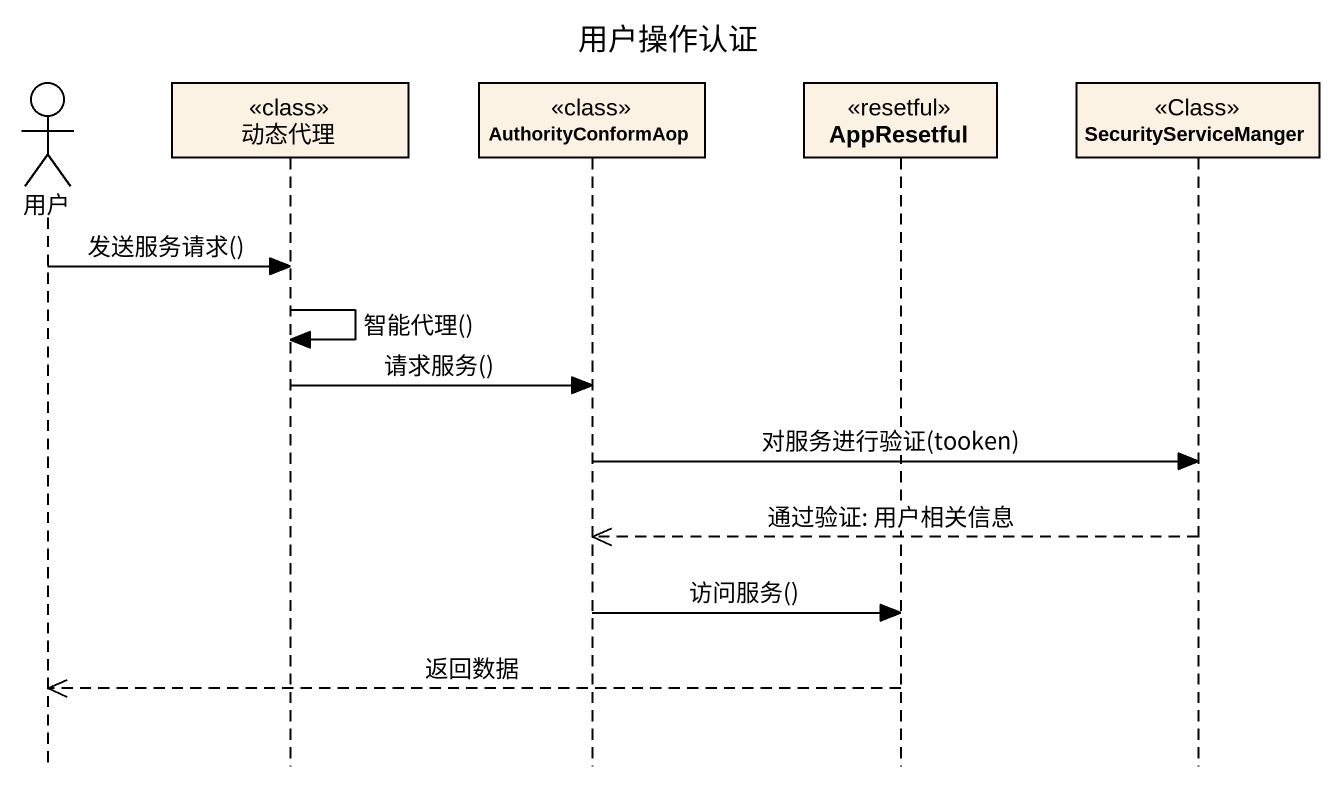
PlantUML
@startuml
title 用户操作认证
hide footbox
actor 用户
participant 动态代理 <<class>>
participant AuthorityConformAop <<class>>
participant AppResetful <<resetful>>
participant SecurityServiceManger <<Class>>

用户 -> 动态代理 : 发送服务请求()
动态代理 -> 动态代理 : 智能代理()
动态代理 -> AuthorityConformAop : 请求服务()
AuthorityConformAop -> SecurityServiceManger : 对服务进行验证(tooken)
SecurityServiceManger -->> AuthorityConformAop : 通过验证: 用户相关信息
AuthorityConformAop -> AppResetful : 访问服务()
AppResetful -->> 用户 : 返回数据
@enduml
